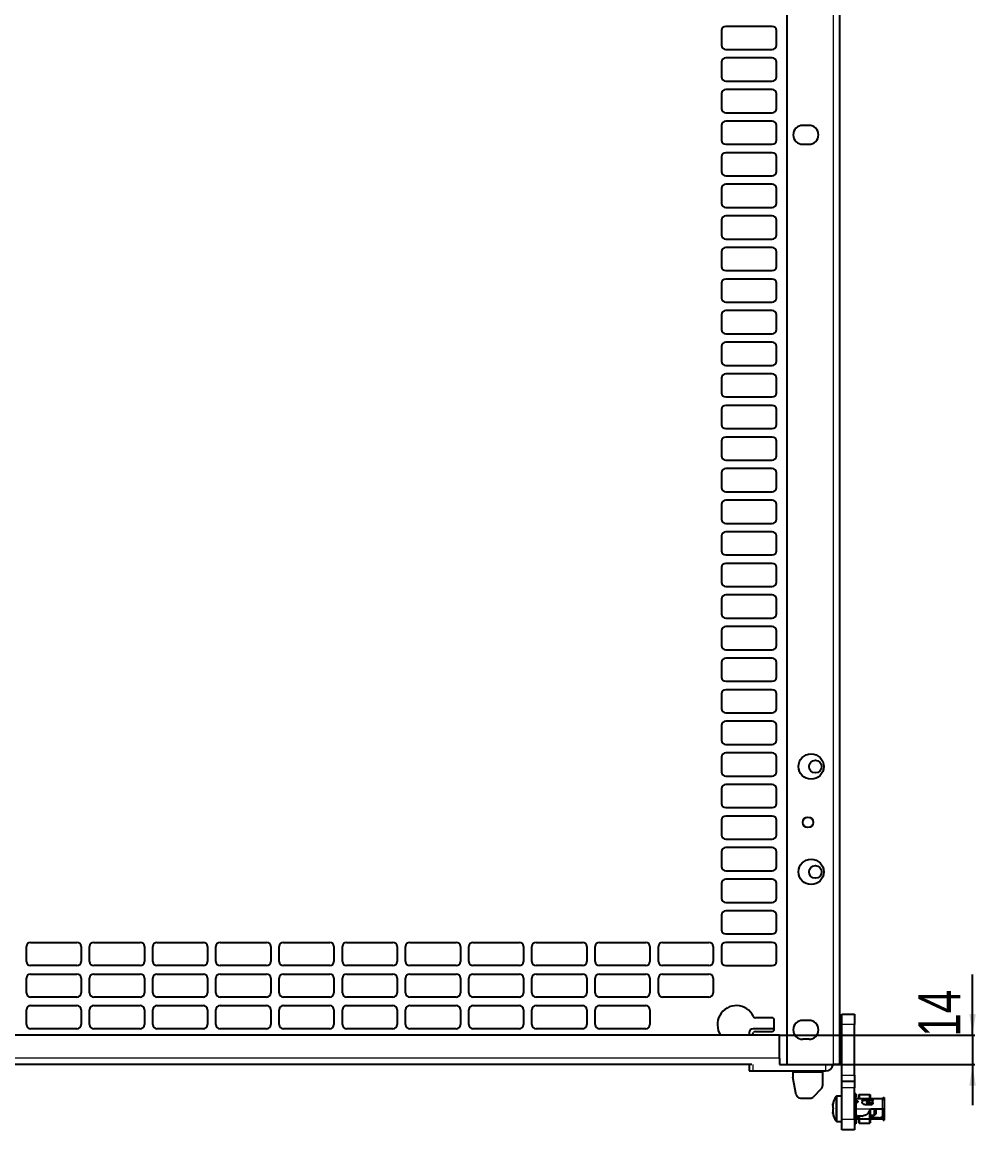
# Model space of a CAD drawing. Header units: millimetres. Extents: x -656 to 1253, y 650 to 1898.
# Drawn here: x 801 to 1253, y 831 to 1357 of the extents above; entities that cross this region are included whole.
import ezdxf

# ---------------------------------------------------------------- set-up
doc = ezdxf.new("R2010")
doc.units = ezdxf.units.MM
doc.layers.add('FORMAT', color=7, linetype='Continuous')
doc.styles.add('SLDTEXTSTYLE0', font='TXT', dxfattribs={"width": 0.75})
doc.dimstyles.new('SLDDIMSTYLE1', dxfattribs={"dimtxt": 20, "dimasz": 10, "dimexe": 0, "dimexo": 0.0625, "dimgap": 5, "dimtad": 2, "dimdec": 1, "dimrnd": 1e-09, "dimzin": 12, "dimdsep": 46, "dimtxsty": 'SLDTEXTSTYLE0', "dimsah": 1, "dimcen": 0.09, "dimadec": 0, "dimazin": 3, "dimtfac": 1, "dimtmove": 0, "dimatfit": 0, "dimfxl": 0, "dimfrac": 2, "dimtolj": 1, "dimtzin": 12, "dimarcsym": 0})

# ---------------------------------------------------------------- blocks, each defined once
blk = doc.blocks.new('_D_8')
at = {"layer": 'FORMAT'}
for p, q in [((1251.68, 876.35), (1251.68, 905.17)), ((1160.04, 876.35), (1252.68, 876.35)), ((1251.68, 876.35), (1251.68, 862.35)), ((1160.04, 862.35), (1252.68, 862.35)), ((1251.68, 862.35), (1251.68, 843.12))]:
    blk.add_line(p, q, dxfattribs=at)
for points in [[(1251.68, 876.35), (1253.22, 886.35), (1250.14, 886.35)], [(1251.68, 862.35), (1250.14, 852.35), (1253.22, 852.35)]]:
    blk.add_solid(points, dxfattribs=at)
at = {"layer": 'FORMAT', "insert": (1225.9, 875.62), "char_height": 20, "attachment_point": 1, "rotation": 90, "style": 'SLDTEXTSTYLE0'}
blk.add_mtext('14', dxfattribs=at)

msp = doc.modelspace()

# ---------------------------------------------------------------- linework, layer by layer
at = {"color": 7, "linetype": 'Continuous', "lineweight": 25}
for p, q in [((1188.53, 1745.36), (1188.53, 862.36)), ((1163.53, 1716.16), (1163.53, 862.36)), ((1132.53, 1353.36), (1132.53, 1346.36)), ((1156.53, 1355.36), (1134.53, 1355.36)), ((1158.53, 1346.36), (1158.53, 1353.36)), ((1134.53, 1344.36), (1156.53, 1344.36)), ((1132.53, 1338.36), (1132.53, 1331.36)), ((1156.53, 1340.36), (1134.53, 1340.36)), ((1158.53, 1331.36), (1158.53, 1338.36)), ((1134.53, 1329.36), (1156.53, 1329.36)), ((1132.53, 1323.36), (1132.53, 1316.36)), ((1156.53, 1325.36), (1134.53, 1325.36)), ((1158.53, 1316.36), (1158.53, 1323.36)), ((1134.53, 1314.36), (1156.53, 1314.36)), ((1156.53, 1310.36), (1134.53, 1310.36)), ((1132.53, 1308.36), (1132.53, 1301.36)), ((1158.53, 1301.36), (1158.53, 1308.36)), ((1174.03, 1308.36), (1171.03, 1308.36)), ((1134.53, 1299.36), (1156.53, 1299.36)), ((1171.03, 1299.36), (1174.03, 1299.36)), ((1156.53, 1295.36), (1134.53, 1295.36)), ((1132.53, 1293.36), (1132.53, 1286.36)), ((1158.53, 1286.36), (1158.53, 1293.36)), ((1134.53, 1284.36), (1156.53, 1284.36)), ((1132.53, 1278.36), (1132.53, 1271.36)), ((1156.53, 1280.36), (1134.53, 1280.36)), ((1158.53, 1271.36), (1158.53, 1278.36)), ((1134.53, 1269.36), (1156.53, 1269.36)), ((1132.53, 1263.36), (1132.53, 1256.36)), ((1156.53, 1265.36), (1134.53, 1265.36)), ((1158.53, 1256.36), (1158.53, 1263.36)), ((1134.53, 1254.36), (1156.53, 1254.36)), ((1132.53, 1248.36), (1132.53, 1241.36)), ((1156.53, 1250.36), (1134.53, 1250.36)), ((1158.53, 1241.36), (1158.53, 1248.36)), ((1134.53, 1239.36), (1156.53, 1239.36)), ((1132.53, 1233.36), (1132.53, 1226.36)), ((1156.53, 1235.36), (1134.53, 1235.36)), ((1158.53, 1226.36), (1158.53, 1233.36)), ((1134.53, 1224.36), (1156.53, 1224.36)), ((1156.53, 1220.36), (1134.53, 1220.36)), ((1132.53, 1218.36), (1132.53, 1211.36)), ((1158.53, 1211.36), (1158.53, 1218.36)), ((1134.53, 1209.36), (1156.53, 1209.36)), ((1156.53, 1205.36), (1134.53, 1205.36)), ((1132.53, 1203.36), (1132.53, 1196.36)), ((1158.53, 1196.36), (1158.53, 1203.36)), ((1134.53, 1194.36), (1156.53, 1194.36)), ((1156.53, 1190.36), (1134.53, 1190.36)), ((1132.53, 1188.36), (1132.53, 1181.36)), ((1158.53, 1181.36), (1158.53, 1188.36)), ((1134.53, 1179.36), (1156.53, 1179.36)), ((1132.53, 1173.36), (1132.53, 1166.36)), ((1156.53, 1175.36), (1134.53, 1175.36)), ((1158.53, 1166.36), (1158.53, 1173.36)), ((1134.53, 1164.36), (1156.53, 1164.36)), ((1132.53, 1158.36), (1132.53, 1151.36)), ((1156.53, 1160.36), (1134.53, 1160.36)), ((1158.53, 1151.36), (1158.53, 1158.36)), ((1134.53, 1149.36), (1156.53, 1149.36)), ((1132.53, 1143.36), (1132.53, 1136.36)), ((1156.53, 1145.36), (1134.53, 1145.36)), ((1158.53, 1136.36), (1158.53, 1143.36)), ((1134.53, 1134.36), (1156.53, 1134.36)), ((1132.53, 1128.36), (1132.53, 1121.36)), ((1156.53, 1130.36), (1134.53, 1130.36)), ((1158.53, 1121.36), (1158.53, 1128.36)), ((1134.53, 1119.36), (1156.53, 1119.36)), ((1156.53, 1115.36), (1134.53, 1115.36)), ((1132.53, 1113.36), (1132.53, 1106.36)), ((1158.53, 1106.36), (1158.53, 1113.36)), ((1134.53, 1104.36), (1156.53, 1104.36)), ((1156.53, 1100.36), (1134.53, 1100.36)), ((1132.53, 1098.36), (1132.53, 1091.36)), ((1158.53, 1091.36), (1158.53, 1098.36)), ((1134.53, 1089.36), (1156.53, 1089.36)), ((1156.53, 1085.36), (1134.53, 1085.36)), ((1132.53, 1083.36), (1132.53, 1076.36)), ((1158.53, 1076.36), (1158.53, 1083.36)), ((1134.53, 1074.36), (1156.53, 1074.36)), ((1132.53, 1068.36), (1132.53, 1061.36)), ((1156.53, 1070.36), (1134.53, 1070.36)), ((1158.53, 1061.36), (1158.53, 1068.36)), ((1134.53, 1059.36), (1156.53, 1059.36)), ((1132.53, 1053.36), (1132.53, 1046.36)), ((1156.53, 1055.36), (1134.53, 1055.36)), ((1158.53, 1046.36), (1158.53, 1053.36)), ((1134.53, 1044.36), (1156.53, 1044.36)), ((1132.53, 1038.36), (1132.53, 1031.36)), ((1156.53, 1040.36), (1134.53, 1040.36)), ((1158.53, 1031.36), (1158.53, 1038.36)), ((1134.53, 1029.36), (1156.53, 1029.36)), ((1132.53, 1023.36), (1132.53, 1016.36)), ((1156.53, 1025.36), (1134.53, 1025.36)), ((1158.53, 1016.36), (1158.53, 1023.36)), ((1134.53, 1014.36), (1156.53, 1014.36)), ((1156.53, 1010.36), (1134.53, 1010.36)), ((1132.53, 1008.36), (1132.53, 1001.36)), ((1158.53, 1001.36), (1158.53, 1008.36)), ((1134.53, 999.36), (1156.53, 999.36)), ((1156.53, 995.36), (1134.53, 995.36)), ((1132.53, 993.36), (1132.53, 986.36)), ((1158.53, 986.36), (1158.53, 993.36)), ((1134.53, 984.36), (1156.53, 984.36)), ((1156.53, 980.36), (1134.53, 980.36)), ((1132.53, 978.36), (1132.53, 971.36)), ((1158.53, 971.36), (1158.53, 978.36)), ((1134.53, 969.36), (1156.53, 969.36)), ((1132.53, 963.36), (1132.53, 956.36)), ((1156.53, 965.36), (1134.53, 965.36)), ((1158.53, 956.36), (1158.53, 963.36)), ((1134.53, 954.36), (1156.53, 954.36)), ((1132.53, 948.36), (1132.53, 941.36)), ((1156.53, 950.36), (1134.53, 950.36)), ((1158.53, 941.36), (1158.53, 948.36)), ((1134.53, 939.36), (1156.53, 939.36)), ((1132.53, 933.36), (1132.53, 926.36)), ((1156.53, 935.36), (1134.53, 935.36)), ((1158.53, 926.36), (1158.53, 933.36)), ((1134.53, 924.36), (1156.53, 924.36)), ((802.53, 911.36), (802.53, 918.36)), ((804.53, 920.36), (826.53, 920.36)), ((828.53, 918.36), (828.53, 911.36)), ((832.53, 911.36), (832.53, 918.36)), ((834.53, 920.36), (856.53, 920.36)), ((858.53, 918.36), (858.53, 911.36)), ((862.53, 911.36), (862.53, 918.36)), ((864.53, 920.36), (886.53, 920.36)), ((888.53, 918.36), (888.53, 911.36)), ((892.53, 911.36), (892.53, 918.36)), ((894.53, 920.36), (916.53, 920.36)), ((918.53, 918.36), (918.53, 911.36)), ((922.53, 911.36), (922.53, 918.36)), ((924.53, 920.36), (946.53, 920.36)), ((948.53, 918.36), (948.53, 911.36)), ((952.53, 911.36), (952.53, 918.36)), ((954.53, 920.36), (976.53, 920.36)), ((978.53, 918.36), (978.53, 911.36)), ((982.53, 911.36), (982.53, 918.36)), ((984.53, 920.36), (1006.53, 920.36)), ((1008.53, 918.36), (1008.53, 911.36)), ((1012.53, 911.36), (1012.53, 918.36)), ((1014.53, 920.36), (1036.53, 920.36)), ((1038.53, 918.36), (1038.53, 911.36)), ((1042.53, 911.36), (1042.53, 918.36)), ((1044.53, 920.36), (1066.53, 920.36)), ((1068.53, 918.36), (1068.53, 911.36)), ((1072.53, 911.36), (1072.53, 918.36)), ((1074.53, 920.36), (1096.53, 920.36)), ((1098.53, 918.36), (1098.53, 911.36)), ((1102.53, 911.36), (1102.53, 918.36)), ((1104.53, 920.36), (1126.53, 920.36)), ((1128.53, 918.36), (1128.53, 911.36)), ((1132.53, 918.36), (1132.53, 911.36)), ((1156.53, 920.36), (1134.53, 920.36)), ((1158.53, 911.36), (1158.53, 918.36)), ((826.53, 909.36), (804.53, 909.36)), ((804.53, 905.36), (826.53, 905.36)), ((856.53, 909.36), (834.53, 909.36)), ((834.53, 905.36), (856.53, 905.36)), ((886.53, 909.36), (864.53, 909.36)), ((864.53, 905.36), (886.53, 905.36)), ((916.53, 909.36), (894.53, 909.36)), ((894.53, 905.36), (916.53, 905.36)), ((946.53, 909.36), (924.53, 909.36)), ((924.53, 905.36), (946.53, 905.36)), ((976.53, 909.36), (954.53, 909.36)), ((954.53, 905.36), (976.53, 905.36)), ((1006.53, 909.36), (984.53, 909.36)), ((984.53, 905.36), (1006.53, 905.36)), ((1036.53, 909.36), (1014.53, 909.36)), ((1014.53, 905.36), (1036.53, 905.36)), ((1066.53, 909.36), (1044.53, 909.36)), ((1044.53, 905.36), (1066.53, 905.36)), ((1096.53, 909.36), (1074.53, 909.36)), ((1074.53, 905.36), (1096.53, 905.36)), ((1126.53, 909.36), (1104.53, 909.36)), ((1104.53, 905.36), (1126.53, 905.36)), ((1134.53, 909.36), (1156.53, 909.36)), ((802.53, 896.36), (802.53, 903.36)), ((828.53, 903.36), (828.53, 896.36)), ((832.53, 896.36), (832.53, 903.36)), ((858.53, 903.36), (858.53, 896.36)), ((862.53, 896.36), (862.53, 903.36)), ((888.53, 903.36), (888.53, 896.36)), ((892.53, 896.36), (892.53, 903.36)), ((918.53, 903.36), (918.53, 896.36)), ((922.53, 896.36), (922.53, 903.36)), ((948.53, 903.36), (948.53, 896.36)), ((952.53, 896.36), (952.53, 903.36)), ((978.53, 903.36), (978.53, 896.36)), ((982.53, 896.36), (982.53, 903.36)), ((1008.53, 903.36), (1008.53, 896.36)), ((1012.53, 896.36), (1012.53, 903.36)), ((1038.53, 903.36), (1038.53, 896.36)), ((1042.53, 896.36), (1042.53, 903.36)), ((1068.53, 903.36), (1068.53, 896.36)), ((1072.53, 896.36), (1072.53, 903.36)), ((1098.53, 903.36), (1098.53, 896.36)), ((1102.53, 896.36), (1102.53, 903.36)), ((1128.53, 903.36), (1128.53, 896.36)), ((826.53, 894.36), (804.53, 894.36)), ((856.53, 894.36), (834.53, 894.36)), ((886.53, 894.36), (864.53, 894.36)), ((916.53, 894.36), (894.53, 894.36)), ((946.53, 894.36), (924.53, 894.36)), ((976.53, 894.36), (954.53, 894.36)), ((1006.53, 894.36), (984.53, 894.36)), ((1036.53, 894.36), (1014.53, 894.36)), ((1066.53, 894.36), (1044.53, 894.36)), ((1096.53, 894.36), (1074.53, 894.36)), ((1126.53, 894.36), (1104.53, 894.36)), ((804.53, 890.36), (826.53, 890.36)), ((834.53, 890.36), (856.53, 890.36)), ((864.53, 890.36), (886.53, 890.36)), ((894.53, 890.36), (916.53, 890.36)), ((924.53, 890.36), (946.53, 890.36)), ((954.53, 890.36), (976.53, 890.36)), ((984.53, 890.36), (1006.53, 890.36)), ((1014.53, 890.36), (1036.53, 890.36)), ((1044.53, 890.36), (1066.53, 890.36)), ((1074.53, 890.36), (1096.53, 890.36)), ((802.53, 881.36), (802.53, 888.36)), ((828.53, 888.36), (828.53, 881.36)), ((832.53, 881.36), (832.53, 888.36)), ((858.53, 888.36), (858.53, 881.36)), ((862.53, 881.36), (862.53, 888.36)), ((888.53, 888.36), (888.53, 881.36)), ((892.53, 881.36), (892.53, 888.36)), ((918.53, 888.36), (918.53, 881.36)), ((922.53, 881.36), (922.53, 888.36)), ((948.53, 888.36), (948.53, 881.36)), ((952.53, 881.36), (952.53, 888.36)), ((978.53, 888.36), (978.53, 881.36)), ((982.53, 881.36), (982.53, 888.36)), ((1008.53, 888.36), (1008.53, 881.36)), ((1012.53, 881.36), (1012.53, 888.36)), ((1038.53, 888.36), (1038.53, 881.36)), ((1042.53, 881.36), (1042.53, 888.36)), ((1068.53, 888.36), (1068.53, 881.36)), ((1072.53, 881.36), (1072.53, 888.36)), ((1098.53, 888.36), (1098.53, 881.36)), ((1156.53, 884.6), (1148.58, 884.6)), ((1189.68, 886.36), (1195.68, 886.36)), ((1189.68, 881.36), (1189.68, 886.36)), ((1195.68, 886.36), (1195.68, 881.36)), ((826.53, 879.36), (804.53, 879.36)), ((856.53, 879.36), (834.53, 879.36)), ((886.53, 879.36), (864.53, 879.36)), ((916.53, 879.36), (894.53, 879.36)), ((946.53, 879.36), (924.53, 879.36)), ((976.53, 879.36), (954.53, 879.36)), ((1006.53, 879.36), (984.53, 879.36)), ((1036.53, 879.36), (1014.53, 879.36)), ((1066.53, 879.36), (1044.53, 879.36)), ((1096.53, 879.36), (1074.53, 879.36)), ((1157.53, 879.36), (1147.58, 879.36)), ((1157.53, 879.1), (1157.53, 883.6)), ((1174.03, 883.36), (1171.03, 883.36)), ((1189.68, 857.36), (1189.68, 881.36)), ((1195.68, 857.36), (1195.68, 881.36)), ((1160.03, 876.35), (531.03, 876.35)), ((1145.58, 877.36), (1145.58, 876.35)), ((1147.01, 876.35), (1147.67, 877.52)), ((1148.58, 878.1), (1156.53, 878.1)), ((1160.03, 865.45), (1160.03, 876.35)), ((1174.03, 874.36), (1171.03, 874.36)), ((1189.68, 873.86), (1188.53, 873.86)), ((1160.03, 865.45), (1160.03, 862.35)), ((1188.53, 863.86), (1189.68, 863.86)), ((1146.95, 862.35), (543.6, 862.35)), ((1145.58, 862.35), (1145.58, 859.36)), ((1145.58, 859.36), (1147.58, 859.36)), ((1147.58, 859.36), (1181.93, 859.36)), ((1160.03, 862.36), (1163.53, 862.36)), ((1163.53, 862.36), (1185.43, 862.36)), ((1166.28, 859.36), (1166.28, 858.76)), ((1166.28, 858.76), (1166.28, 856.36)), ((1180.43, 859.36), (1180.43, 858.76)), ((1180.43, 858.76), (1180.43, 852.19)), ((1188.53, 862.36), (1185.43, 862.36)), ((1167.96, 847.96), (1166.28, 856.36)), ((1189.68, 854.36), (1189.68, 857.36)), ((1195.68, 854.36), (1189.68, 854.36)), ((1189.68, 851.36), (1189.68, 854.36)), ((1195.68, 857.36), (1195.68, 854.36)), ((1195.68, 854.36), (1195.68, 851.36)), ((1179.84, 850.77), (1176.01, 846.94)), ((1189.68, 847.36), (1187.35, 847.36)), ((1189.68, 836.36), (1189.68, 851.36)), ((1195.68, 836.36), (1195.68, 851.36)), ((1196.18, 848.46), (1195.68, 848.46)), ((1195.68, 846.99), (1196.18, 846.99)), ((1196.18, 848.46), (1196.18, 846.99)), ((1196.18, 845.68), (1196.18, 846.99)), ((1197.68, 848.07), (1197.88, 848.2)), ((1197.68, 846.21), (1197.68, 848.07)), ((1197.88, 848.2), (1197.88, 846.21)), ((1197.88, 848.2), (1202.96, 848.2)), ((1202.96, 846.21), (1202.96, 848.2)), ((1202.96, 848.2), (1203.08, 847.97)), ((1203.08, 847.97), (1203.08, 846.21)), ((1169.92, 846.36), (1174.6, 846.36)), ((1185.26, 843.21), (1185.29, 843.21)), ((1195.68, 845.68), (1196.18, 845.68)), ((1196.18, 845.68), (1196.18, 841.36)), ((1196.48, 844.36), (1196.22, 844.36)), ((1196.38, 846.21), (1206.98, 846.21)), ((1196.63, 845.2), (1196.38, 845.2)), ((1196.63, 844.81), (1196.38, 844.81)), ((1196.63, 844.31), (1196.38, 844.31)), ((1196.48, 844.31), (1196.48, 844.81)), ((1197.18, 844.85), (1197.18, 844.73)), ((1199.28, 845.11), (1199.28, 844.43)), ((1200.48, 845.75), (1203.78, 845.75)), ((1202.2, 845.3), (1200.48, 845.3)), ((1200.48, 843.41), (1203.78, 843.41)), ((1201.35, 844.55), (1201.35, 844.58)), ((1201.39, 844.41), (1201.63, 844.12)), ((1202.96, 843.41), (1202.96, 844.18)), ((1203.08, 844.13), (1203.08, 843.41)), ((1204.28, 845.52), (1204.28, 845.31)), ((1204.28, 844.17), (1204.28, 845.31)), ((1204.28, 844.17), (1204.28, 843.85)), ((1206.98, 846.21), (1208.98, 846.21)), ((1209.18, 846.79), (1209.68, 846.79)), ((1209.18, 846.18), (1209.18, 846.79)), ((1209.68, 846.79), (1209.68, 845.51)), ((1209.68, 845.51), (1209.68, 841.36)), ((1189.68, 831.36), (1189.68, 836.36)), ((1196.18, 841.36), (1195.68, 841.36)), ((1195.68, 840.05), (1196.18, 840.05)), ((1196.18, 839.52), (1195.68, 839.52)), ((1195.68, 836.36), (1195.68, 831.36)), ((1196.18, 841.36), (1196.38, 841.36)), ((1196.18, 840.05), (1196.18, 839.52)), ((1196.18, 839.91), (1196.38, 839.9)), ((1196.18, 839.52), (1196.18, 834.26)), ((1196.18, 838.36), (1196.42, 838.36)), ((1196.38, 838.61), (1196.38, 841.36)), ((1196.48, 837.91), (1196.38, 837.91)), ((1197.68, 837.01), (1196.38, 837.01)), ((1196.38, 836.51), (1197.68, 836.51)), ((1196.48, 837.21), (1196.48, 838.23)), ((1196.48, 837.21), (1197.68, 837.21)), ((1199.28, 837.86), (1197.13, 837.86)), ((1197.68, 836.68), (1197.68, 837.86)), ((1197.88, 836.66), (1197.68, 836.68)), ((1197.68, 834.64), (1197.68, 836.68)), ((1197.88, 837.86), (1197.88, 836.66)), ((1197.88, 836.66), (1202.96, 836.66)), ((1197.88, 836.66), (1197.88, 834.51)), ((1202.22, 839.36), (1203.38, 841.36)), ((1202.22, 839.36), (1202.96, 839.36)), ((1202.96, 839.36), (1202.96, 840.64)), ((1202.96, 836.66), (1202.96, 839.36)), ((1203.08, 839.36), (1202.96, 839.36)), ((1203.08, 836.69), (1202.96, 836.66)), ((1202.96, 834.51), (1202.96, 836.66)), ((1203.08, 840.84), (1203.08, 839.36)), ((1203.08, 839.36), (1203.08, 836.69)), ((1203.08, 838.36), (1205.18, 838.36)), ((1204.28, 837.82), (1203.08, 837.7)), ((1203.78, 837.41), (1203.08, 837.41)), ((1206.98, 837.01), (1203.08, 837.01)), ((1203.08, 836.69), (1203.08, 834.74)), ((1203.08, 836.51), (1206.98, 836.51)), ((1203.38, 841.36), (1208.98, 841.36)), ((1204.28, 837.82), (1204.28, 838.36)), ((1204.28, 837.65), (1204.28, 837.82)), ((1205.18, 838.36), (1205.18, 841.36)), ((1205.18, 838.36), (1205.68, 838.86)), ((1205.68, 841.36), (1205.68, 838.86)), ((1206.98, 837.01), (1206.98, 836.51)), ((1206.98, 836.51), (1208.98, 836.51)), ((1208.48, 837.41), (1208.48, 836.96)), ((1208.98, 837.41), (1208.48, 837.41)), ((1208.48, 836.96), (1208.98, 836.96)), ((1208.98, 841.36), (1209.68, 841.36)), ((1208.98, 836.96), (1208.98, 837.41)), ((1209.18, 841.23), (1209.18, 841.36)), ((1209.18, 841.23), (1209.68, 841.23)), ((1209.18, 839.53), (1209.18, 841.23)), ((1209.18, 839.53), (1209.68, 839.53)), ((1209.18, 835.93), (1209.18, 839.53)), ((1209.68, 841.36), (1209.68, 841.23)), ((1209.68, 841.23), (1209.68, 839.53)), ((1209.68, 839.53), (1209.68, 835.93)), ((1187.35, 835.36), (1189.68, 835.36)), ((1195.68, 831.36), (1189.68, 831.36)), ((1195.68, 834.26), (1196.18, 834.26)), ((1197.88, 834.51), (1197.68, 834.64)), ((1197.88, 834.51), (1202.96, 834.51)), ((1203.08, 834.74), (1202.96, 834.51)), ((1209.18, 835.93), (1209.68, 835.93))]:
    msp.add_line(p, q, dxfattribs=at)
at = {"color": 8, "linetype": 'Continuous', "lineweight": 18}
for p, q in [((1185.43, 1716.16), (1185.43, 862.36)), ((1195.68, 881.36), (1189.68, 881.36)), ((1160.03, 865.45), (531.03, 865.45)), ((1147.58, 859.36), (1147.58, 862.35)), ((1166.28, 858.76), (1180.43, 858.76)), ((1181.93, 862.36), (1181.93, 859.36)), ((1189.68, 857.36), (1195.68, 857.36)), ((1186.91, 835.59), (1186.91, 847.13)), ((1187.35, 835.36), (1187.35, 847.36)), ((1195.68, 851.36), (1189.68, 851.36)), ((1196.38, 846.21), (1196.38, 845.2)), ((1196.38, 844.31), (1196.38, 841.36)), ((1196.63, 844.81), (1196.63, 845.2)), ((1200.48, 845.75), (1200.48, 845.3)), ((1203.78, 845.3), (1203.78, 845.75)), ((1208.98, 841.36), (1208.98, 846.21)), ((1189.68, 836.36), (1195.68, 836.36)), ((1196.38, 841.36), (1203.38, 841.36)), ((1196.38, 837.91), (1196.38, 837.01)), ((1208.98, 837.61), (1208.98, 841.36))]:
    msp.add_line(p, q, dxfattribs=at)
at = {"color": 7, "linetype": 'Continuous', "lineweight": 25, "flags": 128}
for points in [[(1196.18, 844.83), (1196.24, 844.82), (1196.38, 844.81)], [(1196.18, 844.43), (1196.18, 844.41), (1196.19, 844.38), (1196.21, 844.36), (1196.24, 844.35), (1196.27, 844.33), (1196.3, 844.32), (1196.34, 844.31), (1196.38, 844.31)], [(1196.48, 844.48), (1196.43, 844.39), (1196.42, 844.36)], [(1196.18, 837.88), (1196.24, 837.9), (1196.38, 837.91)], [(1196.18, 836.98), (1196.24, 836.99), (1196.38, 837.01)], [(1208.98, 836.51), (1209.11, 836.52), (1209.18, 836.54)]]:
    msp.add_lwpolyline(points, dxfattribs=at)
at = {"color": 7, "linetype": 'Continuous', "lineweight": 25}
for centre, radius in [((1175.03, 1003.86), 6), ((1177.03, 1003.86), 3), ((1173.53, 977.36), 2.5), ((1175.03, 953.86), 6), ((1177.03, 953.86), 3)]:
    msp.add_circle(centre, radius, dxfattribs=at)
for centre, radius, start, end in [((1134.53, 1353.36), 2, 90, 180), ((1156.53, 1353.36), 2, 0, 90), ((1134.53, 1346.36), 2, 180, 270), ((1156.53, 1346.36), 2, 270, 0), ((1134.53, 1338.36), 2, 90, 180), ((1156.53, 1338.36), 2, 0, 90), ((1134.53, 1331.36), 2, 180, 270), ((1156.53, 1331.36), 2, 270, 0), ((1134.53, 1323.36), 2, 90, 180), ((1156.53, 1323.36), 2, 0, 90), ((1134.53, 1316.36), 2, 180, 270), ((1156.53, 1316.36), 2, 270, 0), ((1134.53, 1308.36), 2, 90, 180), ((1156.53, 1308.36), 2, 0, 90), ((1171.03, 1303.86), 4.5, 90, 270), ((1174.03, 1303.86), 4.5, 270, 90), ((1134.53, 1301.36), 2, 180, 270), ((1156.53, 1301.36), 2, 270, 0), ((1134.53, 1293.36), 2, 90, 180), ((1156.53, 1293.36), 2, 0, 90), ((1134.53, 1286.36), 2, 180, 270), ((1156.53, 1286.36), 2, 270, 0), ((1134.53, 1278.36), 2, 90, 180), ((1156.53, 1278.36), 2, 0, 90), ((1134.53, 1271.36), 2, 180, 270), ((1156.53, 1271.36), 2, 270, 0), ((1134.53, 1263.36), 2, 90, 180), ((1156.53, 1263.36), 2, 0, 90), ((1134.53, 1256.36), 2, 180, 270), ((1156.53, 1256.36), 2, 270, 0), ((1134.53, 1248.36), 2, 90, 180), ((1156.53, 1248.36), 2, 0, 90), ((1134.53, 1241.36), 2, 180, 270), ((1156.53, 1241.36), 2, 270, 0), ((1134.53, 1233.36), 2, 90, 180), ((1156.53, 1233.36), 2, 0, 90), ((1134.53, 1226.36), 2, 180, 270), ((1156.53, 1226.36), 2, 270, 0), ((1134.53, 1218.36), 2, 90, 180), ((1156.53, 1218.36), 2, 0, 90), ((1134.53, 1211.36), 2, 180, 270), ((1156.53, 1211.36), 2, 270, 0), ((1134.53, 1203.36), 2, 90, 180), ((1156.53, 1203.36), 2, 0, 90), ((1134.53, 1196.36), 2, 180, 270), ((1156.53, 1196.36), 2, 270, 0), ((1134.53, 1188.36), 2, 90, 180), ((1156.53, 1188.36), 2, 0, 90), ((1134.53, 1181.36), 2, 180, 270), ((1156.53, 1181.36), 2, 270, 0), ((1134.53, 1173.36), 2, 90, 180), ((1156.53, 1173.36), 2, 0, 90), ((1134.53, 1166.36), 2, 180, 270), ((1156.53, 1166.36), 2, 270, 0), ((1134.53, 1158.36), 2, 90, 180), ((1156.53, 1158.36), 2, 0, 90), ((1134.53, 1151.36), 2, 180, 270), ((1156.53, 1151.36), 2, 270, 0), ((1134.53, 1143.36), 2, 90, 180), ((1156.53, 1143.36), 2, 0, 90), ((1134.53, 1136.36), 2, 180, 270), ((1156.53, 1136.36), 2, 270, 0), ((1134.53, 1128.36), 2, 90, 180), ((1156.53, 1128.36), 2, 0, 90), ((1134.53, 1121.36), 2, 180, 270), ((1156.53, 1121.36), 2, 270, 0), ((1134.53, 1113.36), 2, 90, 180), ((1156.53, 1113.36), 2, 0, 90), ((1134.53, 1106.36), 2, 180, 270), ((1156.53, 1106.36), 2, 270, 0), ((1134.53, 1098.36), 2, 90, 180), ((1156.53, 1098.36), 2, 0, 90), ((1134.53, 1091.36), 2, 180, 270), ((1156.53, 1091.36), 2, 270, 0), ((1134.53, 1083.36), 2, 90, 180), ((1156.53, 1083.36), 2, 0, 90), ((1134.53, 1076.36), 2, 180, 270), ((1156.53, 1076.36), 2, 270, 0), ((1134.53, 1068.36), 2, 90, 180), ((1156.53, 1068.36), 2, 0, 90), ((1134.53, 1061.36), 2, 180, 270), ((1156.53, 1061.36), 2, 270, 0), ((1134.53, 1053.36), 2, 90, 180), ((1156.53, 1053.36), 2, 0, 90), ((1134.53, 1046.36), 2, 180, 270), ((1156.53, 1046.36), 2, 270, 0), ((1134.53, 1038.36), 2, 90, 180), ((1156.53, 1038.36), 2, 0, 90), ((1134.53, 1031.36), 2, 180, 270), ((1156.53, 1031.36), 2, 270, 0), ((1134.53, 1023.36), 2, 90, 180), ((1156.53, 1023.36), 2, 0, 90), ((1134.53, 1016.36), 2, 180, 270), ((1156.53, 1016.36), 2, 270, 0), ((1134.53, 1008.36), 2, 90, 180), ((1156.53, 1008.36), 2, 0, 90), ((1134.53, 1001.36), 2, 180, 270), ((1156.53, 1001.36), 2, 270, 0), ((1134.53, 993.36), 2, 90, 180), ((1156.53, 993.36), 2, 0, 90), ((1134.53, 986.36), 2, 180, 270), ((1156.53, 986.36), 2, 270, 0), ((1134.53, 978.36), 2, 90, 180), ((1156.53, 978.36), 2, 0, 90), ((1134.53, 971.36), 2, 180, 270), ((1156.53, 971.36), 2, 270, 0), ((1134.53, 963.36), 2, 90, 180), ((1156.53, 963.36), 2, 0, 90), ((1134.53, 956.36), 2, 180, 270), ((1156.53, 956.36), 2, 270, 0), ((1134.53, 948.36), 2, 90, 180), ((1156.53, 948.36), 2, 0, 90), ((1134.53, 941.36), 2, 180, 270), ((1156.53, 941.36), 2, 270, 0), ((1134.53, 933.36), 2, 90, 180), ((1156.53, 933.36), 2, 0, 90), ((1134.53, 926.36), 2, 180, 270), ((1156.53, 926.36), 2, 270, 0), ((804.53, 918.36), 2, 90, 180), ((826.53, 918.36), 2, 0, 90), ((834.53, 918.36), 2, 90, 180), ((856.53, 918.36), 2, 0, 90), ((864.53, 918.36), 2, 90, 180), ((886.53, 918.36), 2, 0, 90), ((894.53, 918.36), 2, 90, 180), ((916.53, 918.36), 2, 0, 90), ((924.53, 918.36), 2, 90, 180), ((946.53, 918.36), 2, 0, 90), ((954.53, 918.36), 2, 90, 180), ((976.53, 918.36), 2, 0, 90), ((984.53, 918.36), 2, 90, 180), ((1006.53, 918.36), 2, 0, 90), ((1014.53, 918.36), 2, 90, 180), ((1036.53, 918.36), 2, 0, 90), ((1044.53, 918.36), 2, 90, 180), ((1066.53, 918.36), 2, 0, 90), ((1074.53, 918.36), 2, 90, 180), ((1096.53, 918.36), 2, 0, 90), ((1104.53, 918.36), 2, 90, 180), ((1126.53, 918.36), 2, 0, 90), ((1134.53, 918.36), 2, 90, 180), ((1156.53, 918.36), 2, 0, 90), ((804.53, 911.36), 2, 180, 270), ((826.53, 911.36), 2, 270, 0), ((834.53, 911.36), 2, 180, 270), ((856.53, 911.36), 2, 270, 0), ((864.53, 911.36), 2, 180, 270), ((886.53, 911.36), 2, 270, 0), ((894.53, 911.36), 2, 180, 270), ((916.53, 911.36), 2, 270, 0), ((924.53, 911.36), 2, 180, 270), ((946.53, 911.36), 2, 270, 0), ((954.53, 911.36), 2, 180, 270), ((976.53, 911.36), 2, 270, 0), ((984.53, 911.36), 2, 180, 270), ((1006.53, 911.36), 2, 270, 0), ((1014.53, 911.36), 2, 180, 270), ((1036.53, 911.36), 2, 270, 0), ((1044.53, 911.36), 2, 180, 270), ((1066.53, 911.36), 2, 270, 0), ((1074.53, 911.36), 2, 180, 270), ((1096.53, 911.36), 2, 270, 0), ((1104.53, 911.36), 2, 180, 270), ((1126.53, 911.36), 2, 270, 0), ((1134.53, 911.36), 2, 180, 270), ((1156.53, 911.36), 2, 270, 0), ((804.53, 903.36), 2, 90, 180), ((826.53, 903.36), 2, 0, 90), ((834.53, 903.36), 2, 90, 180), ((856.53, 903.36), 2, 0, 90), ((864.53, 903.36), 2, 90, 180), ((886.53, 903.36), 2, 0, 90), ((894.53, 903.36), 2, 90, 180), ((916.53, 903.36), 2, 0, 90), ((924.53, 903.36), 2, 90, 180), ((946.53, 903.36), 2, 0, 90), ((954.53, 903.36), 2, 90, 180), ((976.53, 903.36), 2, 0, 90), ((984.53, 903.36), 2, 90, 180), ((1006.53, 903.36), 2, 0, 90), ((1014.53, 903.36), 2, 90, 180), ((1036.53, 903.36), 2, 0, 90), ((1044.53, 903.36), 2, 90, 180), ((1066.53, 903.36), 2, 0, 90), ((1074.53, 903.36), 2, 90, 180), ((1096.53, 903.36), 2, 0, 90), ((1104.53, 903.36), 2, 90, 180), ((1126.53, 903.36), 2, 0, 90), ((804.53, 896.36), 2, 180, 270), ((826.53, 896.36), 2, 270, 0), ((834.53, 896.36), 2, 180, 270), ((856.53, 896.36), 2, 270, 0), ((864.53, 896.36), 2, 180, 270), ((886.53, 896.36), 2, 270, 0), ((894.53, 896.36), 2, 180, 270), ((916.53, 896.36), 2, 270, 0), ((924.53, 896.36), 2, 180, 270), ((946.53, 896.36), 2, 270, 0), ((954.53, 896.36), 2, 180, 270), ((976.53, 896.36), 2, 270, 0), ((984.53, 896.36), 2, 180, 270), ((1006.53, 896.36), 2, 270, 0), ((1014.53, 896.36), 2, 180, 270), ((1036.53, 896.36), 2, 270, 0), ((1044.53, 896.36), 2, 180, 270), ((1066.53, 896.36), 2, 270, 0), ((1074.53, 896.36), 2, 180, 270), ((1096.53, 896.36), 2, 270, 0), ((1104.53, 896.36), 2, 180, 270), ((1126.53, 896.36), 2, 270, 0), ((804.53, 888.36), 2, 90, 180), ((826.53, 888.36), 2, 0, 90), ((834.53, 888.36), 2, 90, 180), ((856.53, 888.36), 2, 0, 90), ((864.53, 888.36), 2, 90, 180), ((886.53, 888.36), 2, 0, 90), ((894.53, 888.36), 2, 90, 180), ((916.53, 888.36), 2, 0, 90), ((924.53, 888.36), 2, 90, 180), ((946.53, 888.36), 2, 0, 90), ((954.53, 888.36), 2, 90, 180), ((976.53, 888.36), 2, 0, 90), ((984.53, 888.36), 2, 90, 180), ((1006.53, 888.36), 2, 0, 90), ((1014.53, 888.36), 2, 90, 180), ((1036.53, 888.36), 2, 0, 90), ((1044.53, 888.36), 2, 90, 180), ((1066.53, 888.36), 2, 0, 90), ((1074.53, 888.36), 2, 90, 180), ((1096.53, 888.36), 2, 0, 90), ((1139.53, 881.35), 9, 25.1507, 213.749), ((1148.58, 885.6), 1, 205.1507, 270), ((1156.53, 883.6), 1, 0, 90), ((804.53, 881.36), 2, 180, 270), ((826.53, 881.36), 2, 270, 0), ((834.53, 881.36), 2, 180, 270), ((856.53, 881.36), 2, 270, 0), ((864.53, 881.36), 2, 180, 270), ((886.53, 881.36), 2, 270, 0), ((894.53, 881.36), 2, 180, 270), ((916.53, 881.36), 2, 270, 0), ((924.53, 881.36), 2, 180, 270), ((946.53, 881.36), 2, 270, 0), ((954.53, 881.36), 2, 180, 270), ((976.53, 881.36), 2, 270, 0), ((984.53, 881.36), 2, 180, 270), ((1006.53, 881.36), 2, 270, 0), ((1014.53, 881.36), 2, 180, 270), ((1036.53, 881.36), 2, 270, 0), ((1044.53, 881.36), 2, 180, 270), ((1066.53, 881.36), 2, 270, 0), ((1074.53, 881.36), 2, 180, 270), ((1096.53, 881.36), 2, 270, 0), ((1147.58, 877.36), 2, 90, 180), ((1156.53, 879.1), 1, 270, 0), ((1171.03, 878.86), 4.5, 90, 270), ((1174.03, 878.86), 4.5, 270, 90), ((1148.58, 877.1), 1, 90, 154.8493), ((1181.93, 862.96), 3.6, 270, 350.4059), ((1178.43, 852.19), 2, 315, 0), ((1169.92, 848.36), 2, 191.3099, 270), ((1174.6, 848.36), 2, 270, 315), ((1195.08, 841.36), 10, 144.7485, 168.9879), ((1187.35, 846.82), 0.54, 90, 144.7485), ((1196.38, 846.41), 0.2, 180, 270), ((1196.36, 845.39), 0.183, 187.3339, 275.8124), ((1208.98, 845.51), 0.7, 0, 90), ((1195.08, 841.36), 10, 191.0195, 215.2515), ((1196.28, 838.28), 0.0996, 125.5332, 176.0721), ((1196.38, 836.31), 0.2, 90, 180), ((1197.13, 838.61), 0.75, 180, 270), ((1199.28, 838.61), 0.75, 270, 285.0484), ((1208.98, 837.21), 0.2, 270, 0), ((1187.35, 835.9), 0.54, 215.2515, 270)]:
    msp.add_arc(centre, radius, start, end, dxfattribs=at)
for points, knots in [([(1185.26, 843.21), (1185.26, 843.22), (1185.25, 843.24), (1185.31, 843.49), (1185.39, 843.73), (1185.45, 843.88), (1185.47, 843.93), (1185.48, 843.93), (1185.48, 843.92), (1185.48, 843.91), (1185.47, 843.86), (1185.43, 843.68), (1185.34, 843.31), (1185.27, 842.86), (1185.25, 842.47), (1185.27, 842.13), (1185.35, 841.96), (1185.43, 841.82), (1185.46, 841.76), (1185.47, 841.71), (1185.48, 841.68), (1185.48, 841.65), (1185.47, 841.62), (1185.46, 841.54), (1185.38, 841.34), (1185.29, 841.1), (1185.25, 840.69), (1185.27, 840.2), (1185.34, 839.77), (1185.41, 839.43), (1185.44, 839.31), (1185.46, 839.22), (1185.47, 839.16), (1185.48, 839.12), (1185.48, 839.11), (1185.48, 839.1)], [0, 0, 0, 0, 0.038395, 0.101606, 0.171866, 0.187862, 0.204006, 0.207638, 0.210677, 0.21372, 0.218356, 0.231131, 0.28809, 0.360901, 0.404711, 0.448836, 0.549423, 0.579372, 0.5944, 0.600457, 0.603752, 0.607074, 0.610825, 0.617556, 0.643246, 0.744679, 0.792601, 0.841136, 0.935328, 0.958581, 0.973366, 0.983098, 0.992885, 0.996792, 1, 1, 1, 1]), ([(1185.28, 843.23), (1185.27, 843.19), (1185.25, 843.04), (1185.26, 842.91), (1185.29, 842.9), (1185.31, 842.89)], [0, 0, 0, 0, 0.182443, 0.534534, 1, 1, 1, 1]), ([(1196.63, 845.2), (1196.69, 845.2), (1196.81, 845.19), (1196.98, 845.14), (1197.1, 845.05), (1197.17, 844.94), (1197.17, 844.87), (1197.18, 844.85)], [0, 0, 0, 0, 0.2143929, 0.4287887, 0.6430611, 0.8568545, 1, 1, 1, 1]), ([(1197.14, 844.58), (1197.11, 844.62), (1197.06, 844.69), (1196.93, 844.76), (1196.77, 844.8), (1196.67, 844.81), (1196.63, 844.81)], [0, 0, 0, 0, 0.252501, 0.5315678, 0.8111426, 1, 1, 1, 1]), ([(1197.18, 844.73), (1197.17, 844.68), (1197.16, 844.59), (1197.07, 844.47), (1196.93, 844.37), (1196.77, 844.32), (1196.67, 844.31), (1196.63, 844.31)], [0, 0, 0, 0, 0.214305, 0.42865, 0.642279, 0.856223, 1, 1, 1, 1]), ([(1199.28, 845.11), (1199.29, 845.19), (1199.31, 845.36), (1199.51, 845.55), (1199.81, 845.68), (1200.15, 845.74), (1200.38, 845.75), (1200.48, 845.75)], [0, 0, 0, 0, 0.2128333, 0.4258501, 0.6355415, 0.8465873, 1, 1, 1, 1]), ([(1200.48, 845.3), (1200.34, 845.29), (1200.07, 845.28), (1199.71, 845.19), (1199.44, 845.04), (1199.3, 844.85), (1199.28, 844.7), (1199.28, 844.64)], [0, 0, 0, 0, 0.212875, 0.425767, 0.637937, 0.847353, 1, 1, 1, 1]), ([(1200.48, 843.41), (1200.34, 843.42), (1200.07, 843.44), (1199.71, 843.63), (1199.44, 843.89), (1199.3, 844.18), (1199.28, 844.36), (1199.28, 844.43)], [0, 0, 0, 0, 0.213238, 0.42649, 0.63916, 0.849598, 1, 1, 1, 1]), ([(1201.75, 845.09), (1201.71, 845.06), (1201.61, 845.01), (1201.48, 844.89), (1201.39, 844.76), (1201.35, 844.65), (1201.35, 844.6), (1201.35, 844.58)], [0, 0, 0, 0, 0.225867, 0.451734, 0.677598, 0.903479, 1, 1, 1, 1]), ([(1201.35, 844.55), (1201.36, 844.51), (1201.36, 844.44), (1201.44, 844.36), (1201.55, 844.32), (1201.66, 844.33), (1201.73, 844.35), (1201.75, 844.36)], [0, 0, 0, 0, 0.225883, 0.451767, 0.67765, 0.903524, 1, 1, 1, 1]), ([(1201.63, 844.12), (1201.64, 844.11), (1201.65, 844.09), (1201.67, 844.08), (1201.67, 844.07)], [0, 0, 0, 0, 0.872289, 1, 1, 1, 1]), ([(1202, 844.05), (1201.96, 844.04), (1201.86, 844.01), (1201.74, 844.03), (1201.69, 844.06), (1201.67, 844.07)], [0, 0, 0, 0, 0.369126, 0.738256, 1, 1, 1, 1]), ([(1204.28, 845.31), (1203.78, 845.37), (1203.11, 845.45), (1202.21, 845.35), (1201.91, 845.18), (1201.75, 845.09)], [0, 0, 0, 0, 0.587693, 0.790818, 1, 1, 1, 1]), ([(1204.28, 844.17), (1203.78, 844.28), (1203.11, 844.43), (1202.21, 844.54), (1201.91, 844.42), (1201.75, 844.36)], [0, 0, 0, 0, 0.587693, 0.790818, 1, 1, 1, 1]), ([(1204.28, 843.88), (1203.85, 843.98), (1203.26, 844.12), (1202.44, 844.23), (1202.15, 844.11), (1202, 844.05)], [0, 0, 0, 0, 0.56666, 0.780905, 1, 1, 1, 1]), ([(1203.78, 845.75), (1203.83, 845.75), (1203.95, 845.75), (1204.1, 845.71), (1204.21, 845.65), (1204.27, 845.58), (1204.28, 845.54), (1204.28, 845.52)], [0, 0, 0, 0, 0.214445, 0.428893, 0.643239, 0.857188, 1, 1, 1, 1]), ([(1204.28, 843.85), (1204.27, 843.8), (1204.26, 843.7), (1204.18, 843.57), (1204.05, 843.47), (1203.91, 843.41), (1203.82, 843.41), (1203.78, 843.41)], [0, 0, 0, 0, 0.214373, 0.428779, 0.642592, 0.856666, 1, 1, 1, 1]), ([(1185.28, 839.93), (1185.27, 839.9), (1185.25, 839.84), (1185.25, 839.67), (1185.28, 839.54), (1185.28, 839.51)], [0, 0, 0, 0, 0.421205, 0.894326, 1, 1, 1, 1]), ([(1185.48, 839.1), (1185.48, 839.1), (1185.48, 839.09), (1185.47, 839.09), (1185.43, 839.14), (1185.34, 839.31), (1185.28, 839.47), (1185.25, 839.53), (1185.26, 839.47), (1185.26, 839.44)], [0, 0, 0, 0, 0.014884, 0.035817, 0.093823, 0.3531, 0.661574, 0.856936, 1, 1, 1, 1]), ([(1196.18, 839.64), (1196.18, 839.65), (1196.18, 839.67), (1196.2, 839.7), (1196.23, 839.72), (1196.3, 839.71), (1196.35, 839.71), (1196.38, 839.7)], [0, 0, 0, 0, 0.195302, 0.377541, 0.538909, 0.761383, 1, 1, 1, 1]), ([(1196.18, 838.58), (1196.18, 838.59), (1196.18, 838.61), (1196.2, 838.64), (1196.24, 838.67), (1196.31, 838.68), (1196.36, 838.69), (1196.39, 838.69)], [0, 0, 0, 0, 0.187462, 0.362386, 0.517277, 0.750642, 1, 1, 1, 1]), ([(1202.22, 839.36), (1202.05, 839.14), (1201.7, 838.7), (1200.72, 838.23), (1199.96, 838.02), (1199.47, 837.88)], [0, 0, 0, 0, 0.254027, 0.526591, 1, 1, 1, 1]), ([(1204.28, 837.65), (1204.27, 837.62), (1204.26, 837.57), (1204.18, 837.49), (1204.05, 837.44), (1203.91, 837.42), (1203.82, 837.42), (1203.78, 837.41)], [0, 0, 0, 0, 0.214295, 0.42863, 0.64223, 0.856153, 1, 1, 1, 1]), ([(1206.98, 837.01), (1207.26, 837.03), (1207.76, 837.08), (1208.26, 837.31), (1208.48, 837.41)], [0, 0, 0, 0, 0.559868, 1, 1, 1, 1]), ([(1206.98, 836.51), (1207.26, 836.54), (1207.76, 836.6), (1208.26, 836.85), (1208.48, 836.96)], [0, 0, 0, 0, 0.559911, 1, 1, 1, 1]), ([(1208.98, 836.51), (1208.98, 836.54), (1208.98, 836.6), (1208.98, 836.85), (1208.98, 836.96)], [0, 0, 0, 0, 0.559866, 1, 1, 1, 1])]:
    msp.add_open_spline(points, degree=3, knots=knots, dxfattribs=at)
at = {"color": 8, "linetype": 'Continuous', "lineweight": 18}
msp.add_open_spline([(1201.75, 844.36), (1201.8, 844.3), (1201.86, 844.22), (1201.95, 844.12), (1201.99, 844.07), (1202, 844.05)], degree=3, knots=[0, 0, 0, 0, 0.502362, 0.815418, 1, 1, 1, 1], dxfattribs=at)

# ---------------------------------------------------------------- dimensions: what is measured, and where the dimension line sits
at = {"layer": 'FORMAT'}
dim = msp.add_linear_dim(base=(1251.68, 862.35), p1=(1160.03, 876.35), p2=(1160.03, 862.35), angle=90, dimstyle='SLDDIMSTYLE1', dxfattribs=at)
dim.commit()
dim.dimension.update_dxf_attribs({"geometry": '_D_8', "text_midpoint": (1251.68, 890.39), "dimtype": 160})

doc.saveas('drawing.dxf')
